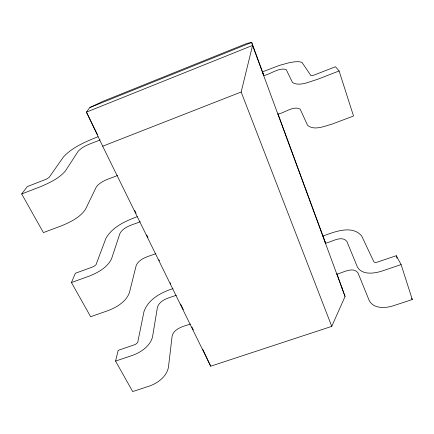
<?xml version="1.0" encoding="UTF-8"?>
<svg xmlns="http://www.w3.org/2000/svg" width="434" height="434" viewBox="0 0 434 434"><rect width="100%" height="100%" fill="white"/><g stroke="black" fill="none" stroke-linecap="round" stroke-linejoin="round"><path stroke-width="0.65" d="M190.434 324.046C183.945 326.276 174.121 328.164 172.114 336.084L168.419 367.468C166.542 376.598 158.057 382.907 149.73 385.956L132.685 391.566L115.569 361.083L118.173 350.357L135.441 344.444L137.697 342.518L143.958 311.666C148.184 299.243 161.193 292.38 172.987 288.615M331.744 326.373L241.158 92.008L252.561 45.424L251.693 42.434L246.989 43.373L102.554 101.502L89.822 107.551L86.437 112.118L102.684 146.225L210.702 366.204L331.744 326.373L345.063 296.476L336.936 273.892M155.882 253.64C149.155 256.375 139.515 257.97 136.2 265.505L129.343 292.885C125.968 301.76 116.936 307.104 108.511 310.462L90.652 316.728L71.447 282.534L75.37 273.263L93.467 266.666L95.963 264.838L105.863 238.472C112.319 226.939 125.393 221.047 137.307 216.674M117.522 175.466C110.377 178.645 101.214 180.316 96.277 187.049L85.525 209.248C80.16 217.347 70.84 221.85 62.149 225.55L43.4 232.597L21.7 193.971L27.266 186.609L46.264 179.204L49.053 177.511L63.44 156.951C72.657 147.017 85.699 141.679 98.041 136.71M89.822 107.551L251.693 42.434L263.226 73.753M100.075 139.916C92.702 143.236 83.795 145.119 78.104 151.33L65.447 170.92C59.095 178.45 49.726 182.709 40.856 186.544L21.7 193.971M102.684 146.225L241.158 92.008M339.095 70.964L317.01 79.525C309.469 81.559 299.932 86.757 292.521 82.579L286.228 69.608C278.872 67.113 270.512 74.42 263.666 75.57L262.527 71.849L279.746 65.284L289.445 62.648L294.952 61.769L299.248 61.693L302.01 62.447L311.021 75.722L313.673 75.228L335.482 66.765L339.095 70.964L353.531 116.03L331.988 124.124C324.561 126.12 314.33 130.894 307.581 125.377L300.176 109.124C293.303 105.37 284.324 113.203 277.852 114.061M140.231 221.741C133.352 224.676 123.88 226.244 119.914 233.503L111.522 258.865C107.366 267.496 98.182 272.454 89.67 275.953L71.447 282.534M176.312 295.272C169.743 297.719 159.962 299.449 157.439 307.25L152.497 337.072C150.045 346.137 141.3 352.039 132.945 355.213L115.569 361.083M336.838 274.158C342.48 273.024 353.124 266.031 358.023 272.997L369.301 300.757C373.81 308.937 385.3 308.286 393.03 305.872L412.3 299.531L401.108 264.588L396.264 255.713L376.734 262.32L375.312 262.472L373.994 262.027L361.668 235.993C352.142 224.579 334.419 231.924 322.988 236.009L325.451 243.252C331.158 242.291 341.639 234.854 346.874 241.418L357.497 267.219C362.341 275.151 373.799 273.577 381.405 271.245L401.108 264.588M341.178 286.586L342.247 288.306M411.671 298.332L412.3 299.531M97.433 134.529L86.437 112.118L252.561 45.424L345.063 296.476M134.583 210.235L136.07 213.262M146.725 234.984L147.907 237.387M158.86 259.706L159.457 260.921M170.177 282.773L170.774 283.988M180.604 304.017L183.37 309.659M191.888 327.019L193.347 329.992M202.651 349.12L210.702 366.204M278.015 113.909L323.889 238.467M324.339 239.693L325.245 242.145M396.264 255.713L397.088 258.279"/></g></svg>
